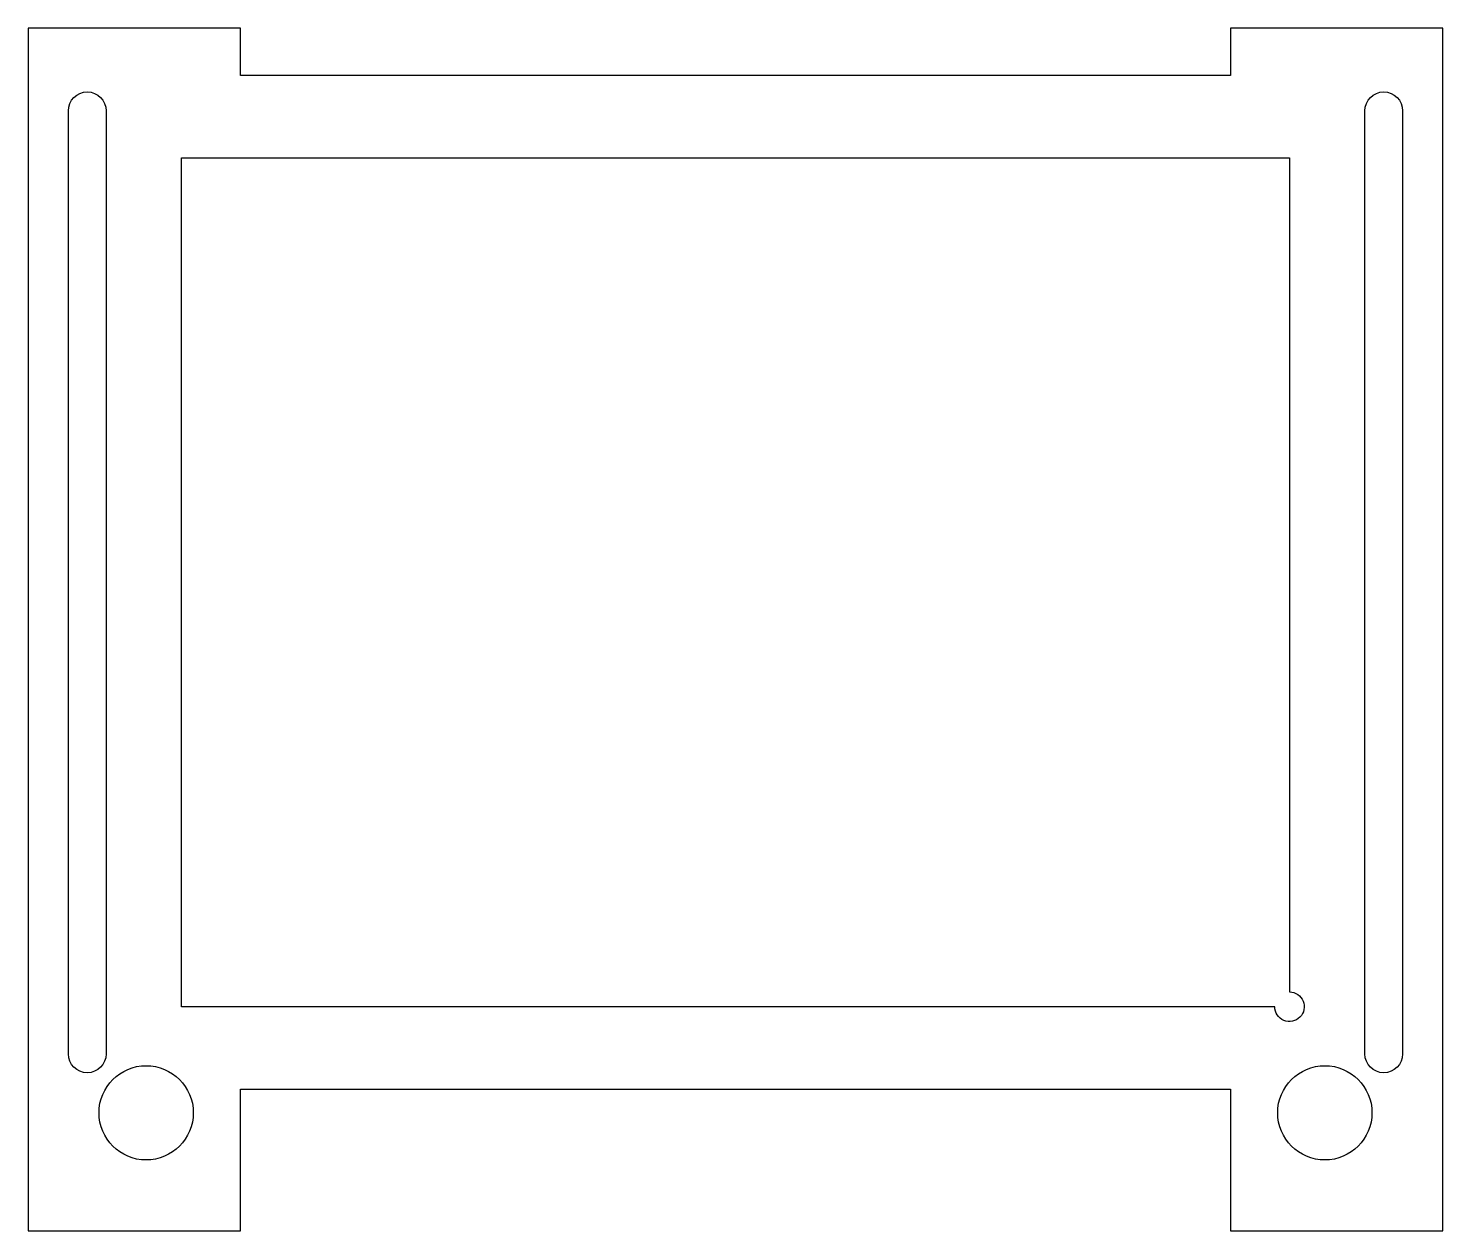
# Model space of a CAD drawing. Header units: inches. Extents: x -1.5 to 1.5, y -1.38 to 1.18.
import ezdxf

# ---------------------------------------------------------------- set-up
doc = ezdxf.new("R2010")
doc.units = ezdxf.units.IN
doc.header["$MEASUREMENT"] = 0

msp = doc.modelspace()

# ---------------------------------------------------------------- linework, layer by layer
msp.add_lwpolyline([(1.5, 1.175), (1.05, 1.175), (1.05, 1.075), (-1.05, 1.075), (-1.05, 1.175), (-1.5, 1.175), (-1.5, -1.375), (-1.05, -1.375), (-1.05, -1.075), (1.05, -1.075), (1.05, -1.375), (1.5, -1.375)], close=True)
for points in [[(-1.335, -1, -1), (-1.415, -1), (-1.415, 1, -1), (-1.335, 1)], [(1.335, -1), (1.335, 1, -1), (1.415, 1), (1.415, -1, -1)], [(1.14375, -0.9), (-1.175, -0.9), (-1.175, 0.9), (1.175, 0.9), (1.175, -0.86875, -2.4142136)]]:
    msp.add_lwpolyline(points, format="xyb", close=True)
for centre in [(-1.25, -1.125), (1.25, -1.125)]:
    msp.add_circle(centre, 0.1)

doc.saveas('drawing.dxf')
